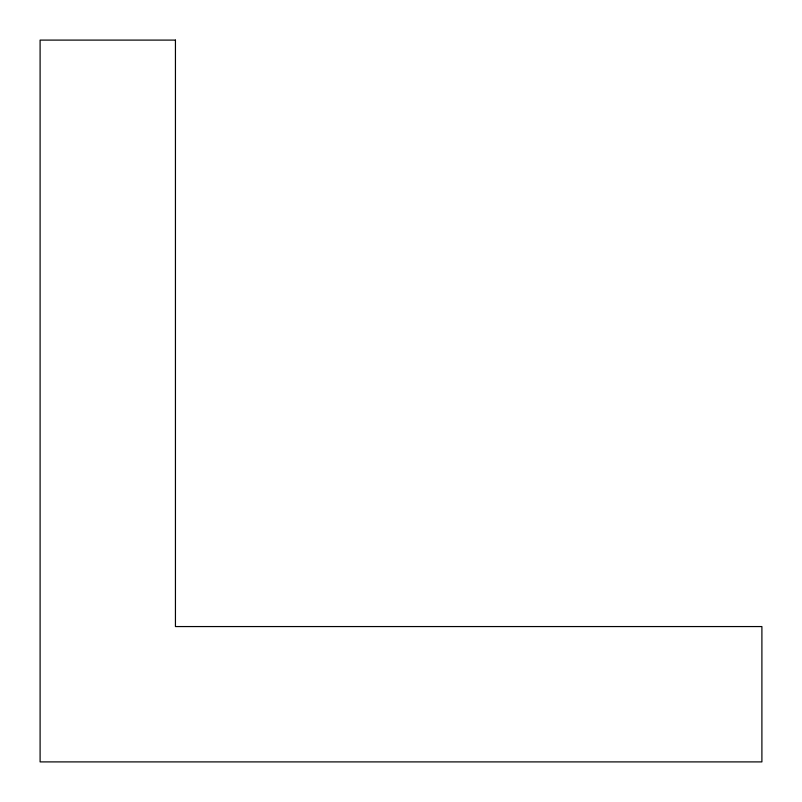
<?xml version="1.0" encoding="UTF-8"?>
<svg xmlns="http://www.w3.org/2000/svg" width="802" height="802" viewBox="0 0 802 802"><rect width="100%" height="100%" fill="white"/><g stroke="black" fill="none" stroke-linecap="round" stroke-linejoin="round"><path stroke-width="1.2" d="M175.438 40.1L40.1 40.1L40.1 761.9L761.9 761.9L761.9 626.562L175.438 626.562L175.438 40.1"/></g></svg>
